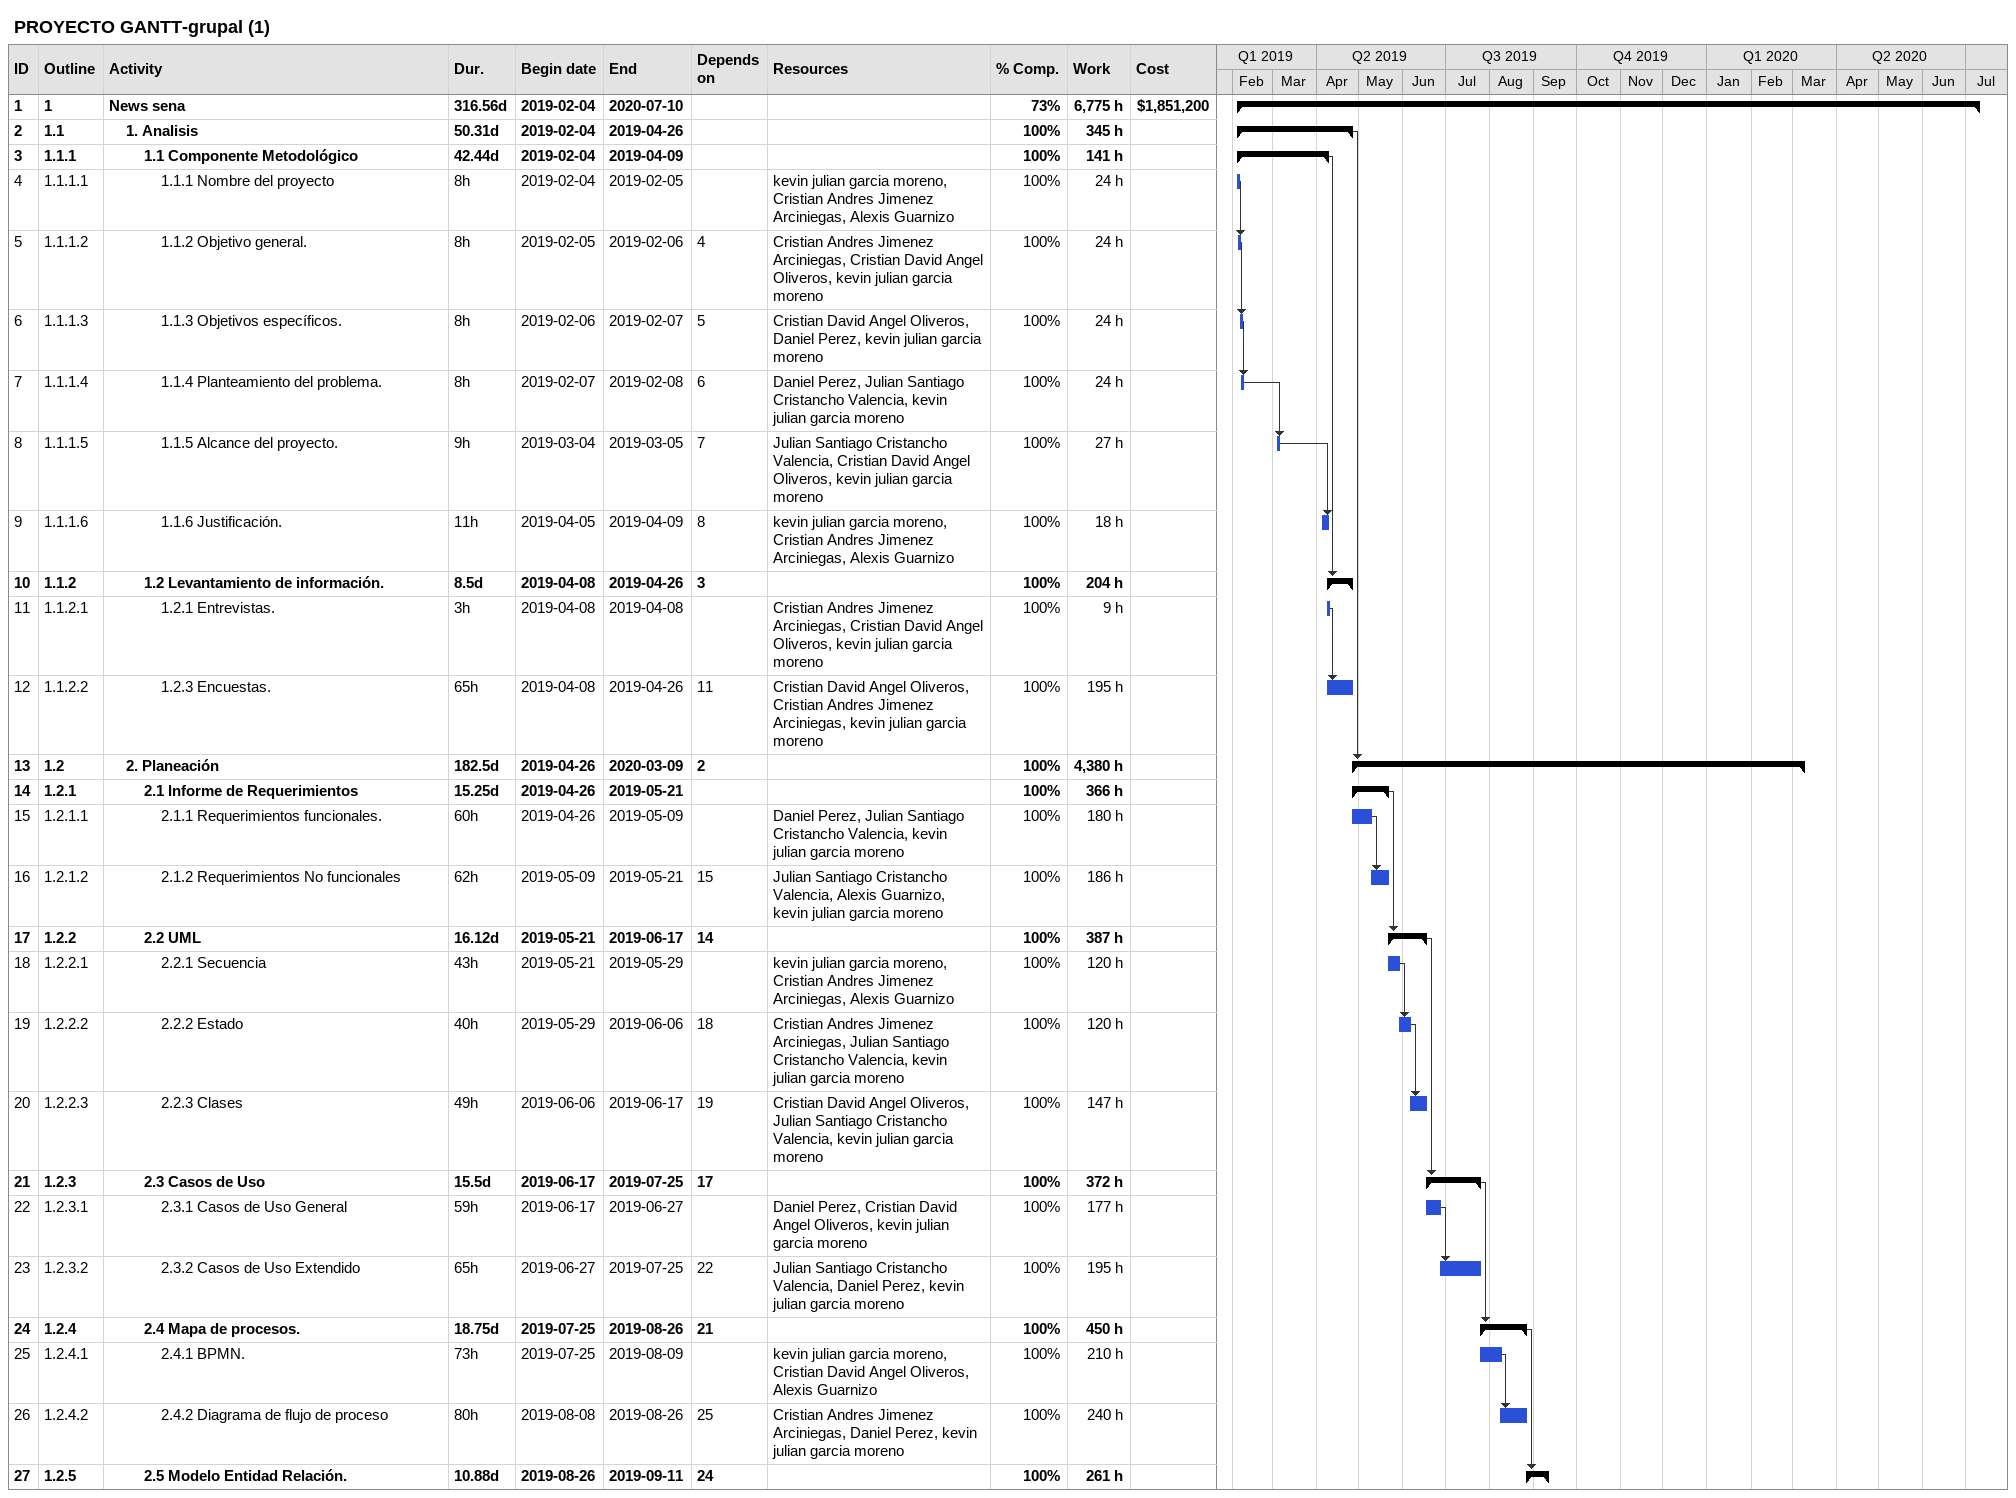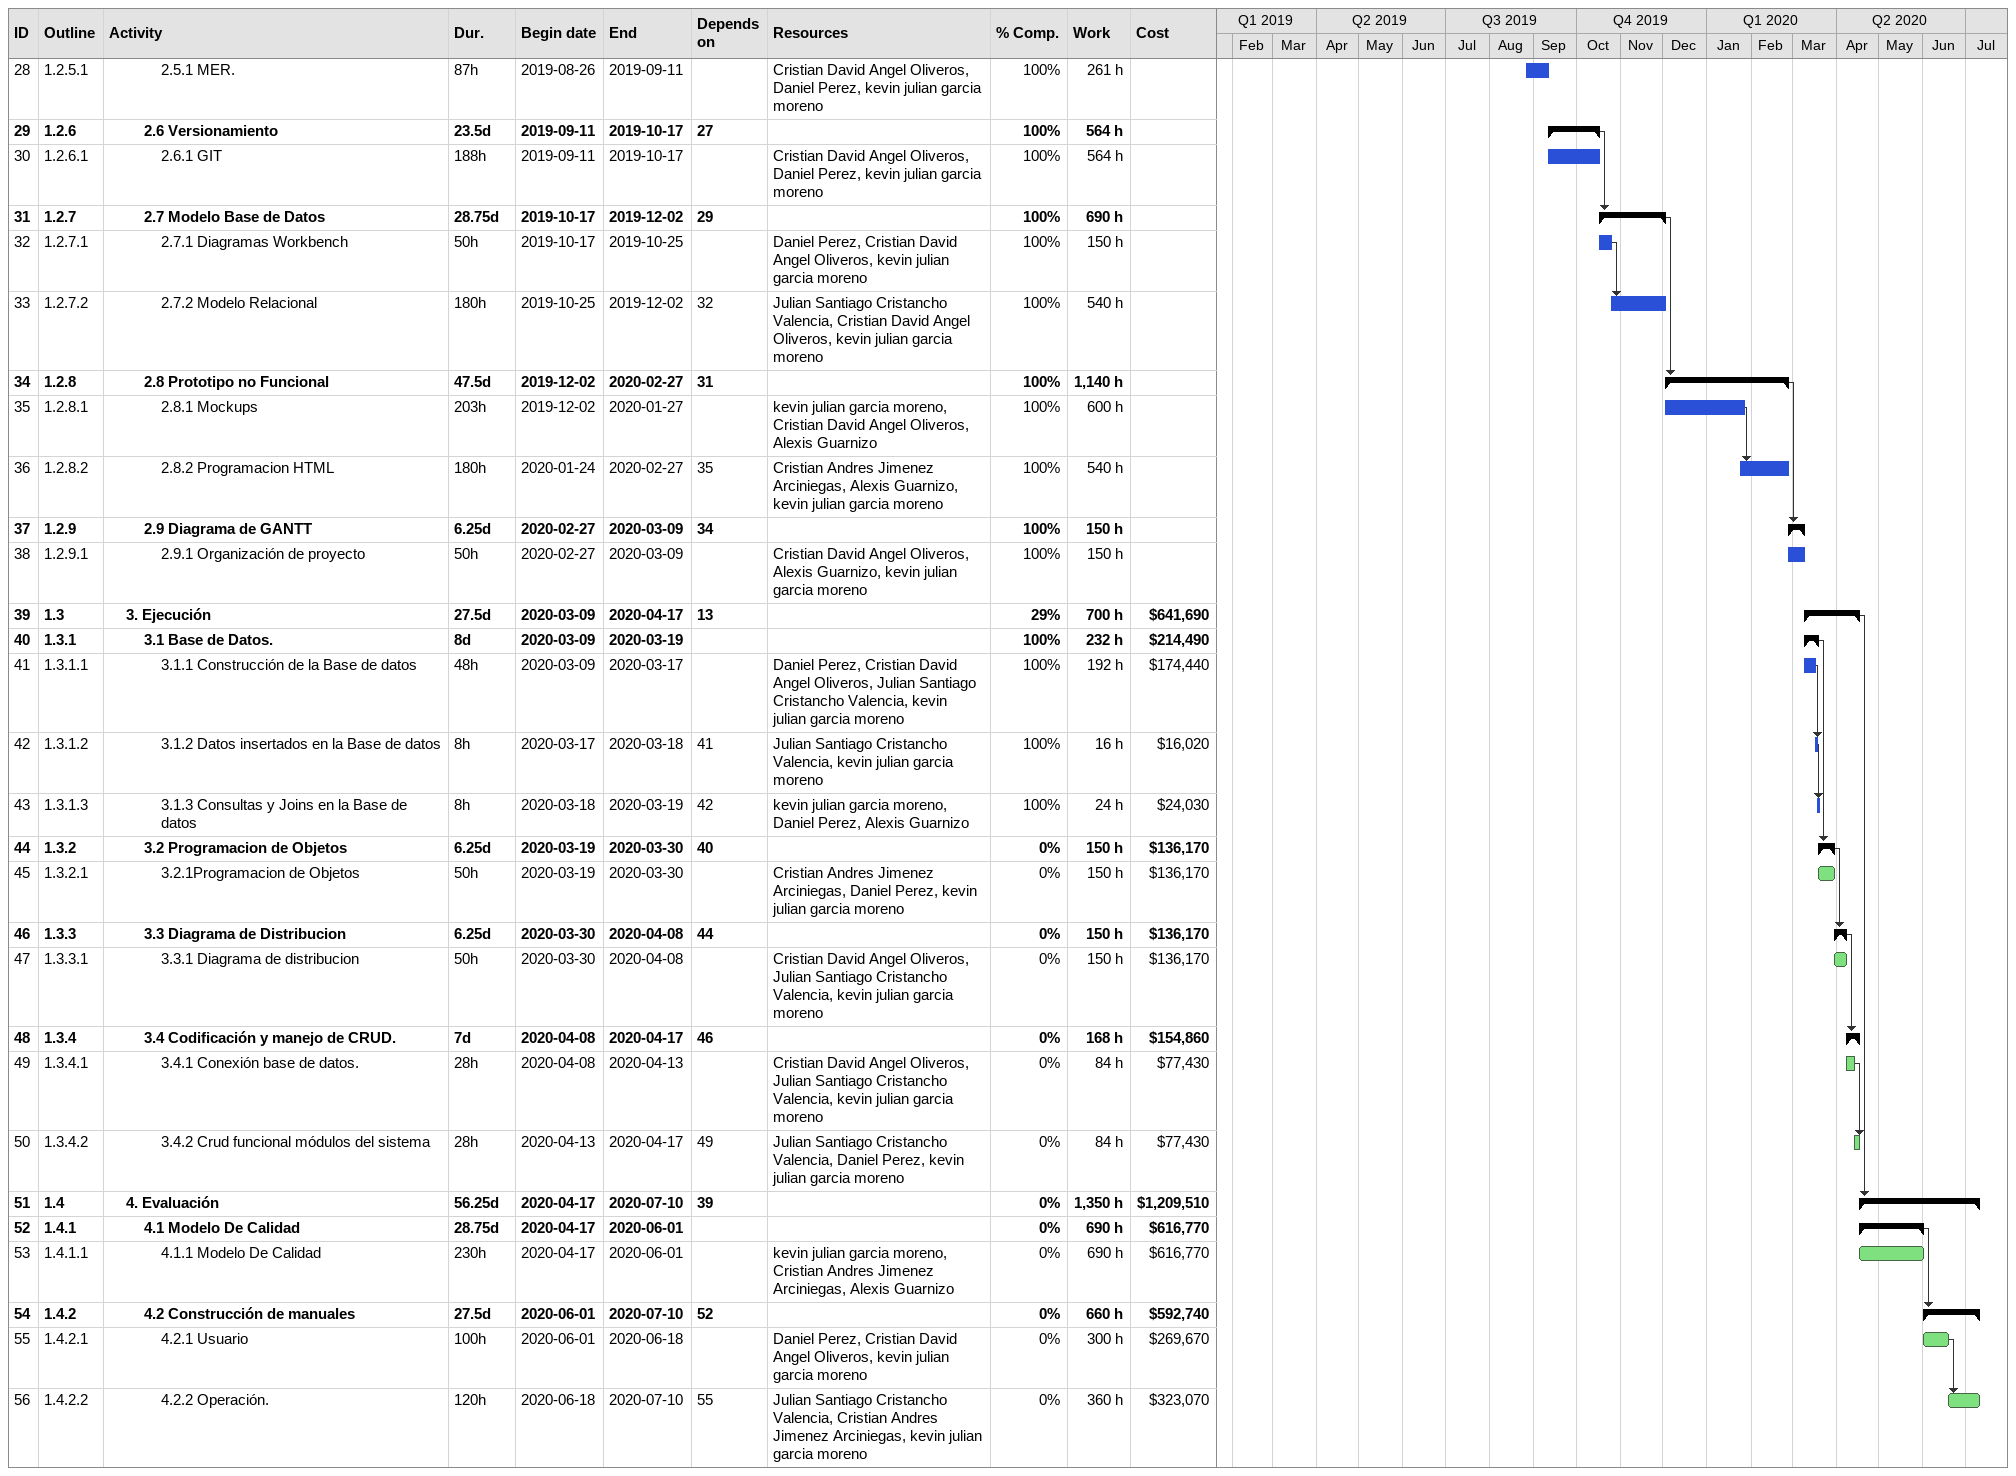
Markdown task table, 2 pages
PROYECTO GANTT-grupal (1)

| ID | WBS | Task | Duration | Start | Finish | Predecessors | Resources | % complete | Work (h) | Cost ($) |
|---|---|---|---|---|---|---|---|---|---|---|
| 1 | 1 | **News sena** | 316.56d | 2019-02-04 | 2020-07-10 |  |  | 73 | 6775 | 1851200 |
| 2 | 1.1 | **1. Analisis** | 50.31d | 2019-02-04 | 2019-04-26 |  |  | 100 | 345 |  |
| 3 | 1.1.1 | **1.1 Componente Metodológico** | 42.44d | 2019-02-04 | 2019-04-09 |  |  | 100 | 141 |  |
| 4 | 1.1.1.1 | 1.1.1 Nombre del proyecto | 8h | 2019-02-04 | 2019-02-05 |  | kevin julian garcia moreno, Cristian Andres Jimenez Arciniegas, Alexis Guarnizo | 100 | 24 |  |
| 5 | 1.1.1.2 | 1.1.2 Objetivo general. | 8h | 2019-02-05 | 2019-02-06 | 4 | Cristian Andres Jimenez Arciniegas, Cristian David Angel Oliveros, kevin julian garcia moreno | 100 | 24 |  |
| 6 | 1.1.1.3 | 1.1.3 Objetivos específicos. | 8h | 2019-02-06 | 2019-02-07 | 5 | Cristian David Angel Oliveros, Daniel Perez, kevin julian garcia moreno | 100 | 24 |  |
| 7 | 1.1.1.4 | 1.1.4 Planteamiento del problema. | 8h | 2019-02-07 | 2019-02-08 | 6 | Daniel Perez, Julian Santiago Cristancho Valencia, kevin julian garcia moreno | 100 | 24 |  |
| 8 | 1.1.1.5 | 1.1.5 Alcance del proyecto. | 9h | 2019-03-04 | 2019-03-05 | 7 | Julian Santiago Cristancho Valencia, Cristian David Angel Oliveros, kevin julian garcia moreno | 100 | 27 |  |
| 9 | 1.1.1.6 | 1.1.6 Justificación. | 11h | 2019-04-05 | 2019-04-09 | 8 | kevin julian garcia moreno, Cristian Andres Jimenez Arciniegas, Alexis Guarnizo | 100 | 18 |  |
| 10 | 1.1.2 | **1.2 Levantamiento de información.** | 8.5d | 2019-04-08 | 2019-04-26 | 3 |  | 100 | 204 |  |
| 11 | 1.1.2.1 | 1.2.1 Entrevistas. | 3h | 2019-04-08 | 2019-04-08 |  | Cristian Andres Jimenez Arciniegas, Cristian David Angel Oliveros, kevin julian garcia moreno | 100 | 9 |  |
| 12 | 1.1.2.2 | 1.2.3 Encuestas. | 65h | 2019-04-08 | 2019-04-26 | 11 | Cristian David Angel Oliveros, Cristian Andres Jimenez Arciniegas, kevin julian garcia moreno | 100 | 195 |  |
| 13 | 1.2 | **2. Planeación** | 182.5d | 2019-04-26 | 2020-03-09 | 2 |  | 100 | 4380 |  |
| 14 | 1.2.1 | **2.1 Informe de Requerimientos** | 15.25d | 2019-04-26 | 2019-05-21 |  |  | 100 | 366 |  |
| 15 | 1.2.1.1 | 2.1.1 Requerimientos funcionales. | 60h | 2019-04-26 | 2019-05-09 |  | Daniel Perez, Julian Santiago Cristancho Valencia, kevin julian garcia moreno | 100 | 180 |  |
| 16 | 1.2.1.2 | 2.1.2 Requerimientos No funcionales | 62h | 2019-05-09 | 2019-05-21 | 15 | Julian Santiago Cristancho Valencia, Alexis Guarnizo, kevin julian garcia moreno | 100 | 186 |  |
| 17 | 1.2.2 | **2.2 UML** | 16.12d | 2019-05-21 | 2019-06-17 | 14 |  | 100 | 387 |  |
| 18 | 1.2.2.1 | 2.2.1 Secuencia | 43h | 2019-05-21 | 2019-05-29 |  | kevin julian garcia moreno, Cristian Andres Jimenez Arciniegas, Alexis Guarnizo | 100 | 120 |  |
| 19 | 1.2.2.2 | 2.2.2 Estado | 40h | 2019-05-29 | 2019-06-06 | 18 | Cristian Andres Jimenez Arciniegas, Julian Santiago Cristancho Valencia, kevin julian garcia moreno | 100 | 120 |  |
| 20 | 1.2.2.3 | 2.2.3 Clases | 49h | 2019-06-06 | 2019-06-17 | 19 | Cristian David Angel Oliveros, Julian Santiago Cristancho Valencia, kevin julian garcia moreno | 100 | 147 |  |
| 21 | 1.2.3 | **2.3 Casos de Uso** | 15.5d | 2019-06-17 | 2019-07-25 | 17 |  | 100 | 372 |  |
| 22 | 1.2.3.1 | 2.3.1 Casos de Uso General | 59h | 2019-06-17 | 2019-06-27 |  | Daniel Perez, Cristian David Angel Oliveros, kevin julian garcia moreno | 100 | 177 |  |
| 23 | 1.2.3.2 | 2.3.2 Casos de Uso Extendido | 65h | 2019-06-27 | 2019-07-25 | 22 | Julian Santiago Cristancho Valencia, Daniel Perez, kevin julian garcia moreno | 100 | 195 |  |
| 24 | 1.2.4 | **2.4 Mapa de procesos.** | 18.75d | 2019-07-25 | 2019-08-26 | 21 |  | 100 | 450 |  |
| 25 | 1.2.4.1 | 2.4.1 BPMN. | 73h | 2019-07-25 | 2019-08-09 |  | kevin julian garcia moreno, Cristian David Angel Oliveros, Alexis Guarnizo | 100 | 210 |  |
| 26 | 1.2.4.2 | 2.4.2 Diagrama de flujo de proceso | 80h | 2019-08-08 | 2019-08-26 | 25 | Cristian Andres Jimenez Arciniegas, Daniel Perez, kevin julian garcia moreno | 100 | 240 |  |
| 27 | 1.2.5 | **2.5 Modelo Entidad Relación.** | 10.88d | 2019-08-26 | 2019-09-11 | 24 |  | 100 | 261 |  |
| 28 | 1.2.5.1 | 2.5.1 MER. | 87h | 2019-08-26 | 2019-09-11 |  | Cristian David Angel Oliveros, Daniel Perez, kevin julian garcia moreno | 100 | 261 |  |
| 29 | 1.2.6 | **2.6 Versionamiento** | 23.5d | 2019-09-11 | 2019-10-17 | 27 |  | 100 | 564 |  |
| 30 | 1.2.6.1 | 2.6.1 GIT | 188h | 2019-09-11 | 2019-10-17 |  | Cristian David Angel Oliveros, Daniel Perez, kevin julian garcia moreno | 100 | 564 |  |
| 31 | 1.2.7 | **2.7 Modelo Base de Datos** | 28.75d | 2019-10-17 | 2019-12-02 | 29 |  | 100 | 690 |  |
| 32 | 1.2.7.1 | 2.7.1 Diagramas Workbench | 50h | 2019-10-17 | 2019-10-25 |  | Daniel Perez, Cristian David Angel Oliveros, kevin julian garcia moreno | 100 | 150 |  |
| 33 | 1.2.7.2 | 2.7.2 Modelo Relacional | 180h | 2019-10-25 | 2019-12-02 | 32 | Julian Santiago Cristancho Valencia, Cristian David Angel Oliveros, kevin julian garcia moreno | 100 | 540 |  |
| 34 | 1.2.8 | **2.8 Prototipo no Funcional** | 47.5d | 2019-12-02 | 2020-02-27 | 31 |  | 100 | 1140 |  |
| 35 | 1.2.8.1 | 2.8.1 Mockups | 203h | 2019-12-02 | 2020-01-27 |  | kevin julian garcia moreno, Cristian David Angel Oliveros, Alexis Guarnizo | 100 | 600 |  |
| 36 | 1.2.8.2 | 2.8.2 Programacion HTML | 180h | 2020-01-24 | 2020-02-27 | 35 | Cristian Andres Jimenez Arciniegas, Alexis Guarnizo, kevin julian garcia moreno | 100 | 540 |  |
| 37 | 1.2.9 | **2.9 Diagrama de GANTT** | 6.25d | 2020-02-27 | 2020-03-09 | 34 |  | 100 | 150 |  |
| 38 | 1.2.9.1 | 2.9.1 Organización de proyecto | 50h | 2020-02-27 | 2020-03-09 |  | Cristian David Angel Oliveros, Alexis Guarnizo, kevin julian garcia moreno | 100 | 150 |  |
| 39 | 1.3 | **3. Ejecución** | 27.5d | 2020-03-09 | 2020-04-17 | 13 |  | 29 | 700 | 641690 |
| 40 | 1.3.1 | **3.1 Base de Datos.** | 8d | 2020-03-09 | 2020-03-19 |  |  | 100 | 232 | 214490 |
| 41 | 1.3.1.1 | 3.1.1 Construcción de la Base de datos | 48h | 2020-03-09 | 2020-03-17 |  | Daniel Perez, Cristian David Angel Oliveros, Julian Santiago Cristancho Valencia, kevin julian garcia moreno | 100 | 192 | 174440 |
| 42 | 1.3.1.2 | 3.1.2 Datos insertados en la Base de datos | 8h | 2020-03-17 | 2020-03-18 | 41 | Julian Santiago Cristancho Valencia, kevin julian garcia moreno | 100 | 16 | 16020 |
| 43 | 1.3.1.3 | 3.1.3 Consultas y Joins en la Base de datos | 8h | 2020-03-18 | 2020-03-19 | 42 | kevin julian garcia moreno, Daniel Perez, Alexis Guarnizo | 100 | 24 | 24030 |
| 44 | 1.3.2 | **3.2 Programacion de Objetos** | 6.25d | 2020-03-19 | 2020-03-30 | 40 |  | 0 | 150 | 136170 |
| 45 | 1.3.2.1 | 3.2.1Programacion de Objetos | 50h | 2020-03-19 | 2020-03-30 |  | Cristian Andres Jimenez Arciniegas, Daniel Perez, kevin julian garcia moreno | 0 | 150 | 136170 |
| 46 | 1.3.3 | **3.3 Diagrama de Distribucion** | 6.25d | 2020-03-30 | 2020-04-08 | 44 |  | 0 | 150 | 136170 |
| 47 | 1.3.3.1 | 3.3.1 Diagrama de distribucion | 50h | 2020-03-30 | 2020-04-08 |  | Cristian David Angel Oliveros, Julian Santiago Cristancho Valencia, kevin julian garcia moreno | 0 | 150 | 136170 |
| 48 | 1.3.4 | **3.4 Codificación y manejo de CRUD.** | 7d | 2020-04-08 | 2020-04-17 | 46 |  | 0 | 168 | 154860 |
| 49 | 1.3.4.1 | 3.4.1 Conexión base de datos. | 28h | 2020-04-08 | 2020-04-13 |  | Cristian David Angel Oliveros, Julian Santiago Cristancho Valencia, kevin julian garcia moreno | 0 | 84 | 77430 |
| 50 | 1.3.4.2 | 3.4.2 Crud funcional módulos del sistema | 28h | 2020-04-13 | 2020-04-17 | 49 | Julian Santiago Cristancho Valencia, Daniel Perez, kevin julian garcia moreno | 0 | 84 | 77430 |
| 51 | 1.4 | **4. Evaluación** | 56.25d | 2020-04-17 | 2020-07-10 | 39 |  | 0 | 1350 | 1209510 |
| 52 | 1.4.1 | **4.1 Modelo De Calidad** | 28.75d | 2020-04-17 | 2020-06-01 |  |  | 0 | 690 | 616770 |
| 53 | 1.4.1.1 | 4.1.1 Modelo De Calidad | 230h | 2020-04-17 | 2020-06-01 |  | kevin julian garcia moreno, Cristian Andres Jimenez Arciniegas, Alexis Guarnizo | 0 | 690 | 616770 |
| 54 | 1.4.2 | **4.2 Construcción de manuales** | 27.5d | 2020-06-01 | 2020-07-10 | 52 |  | 0 | 660 | 592740 |
| 55 | 1.4.2.1 | 4.2.1 Usuario | 100h | 2020-06-01 | 2020-06-18 |  | Daniel Perez, Cristian David Angel Oliveros, kevin julian garcia moreno | 0 | 300 | 269670 |
| 56 | 1.4.2.2 | 4.2.2 Operación. | 120h | 2020-06-18 | 2020-07-10 | 55 | Julian Santiago Cristancho Valencia, Cristian Andres Jimenez Arciniegas, kevin julian garcia moreno | 0 | 360 | 323070 |
